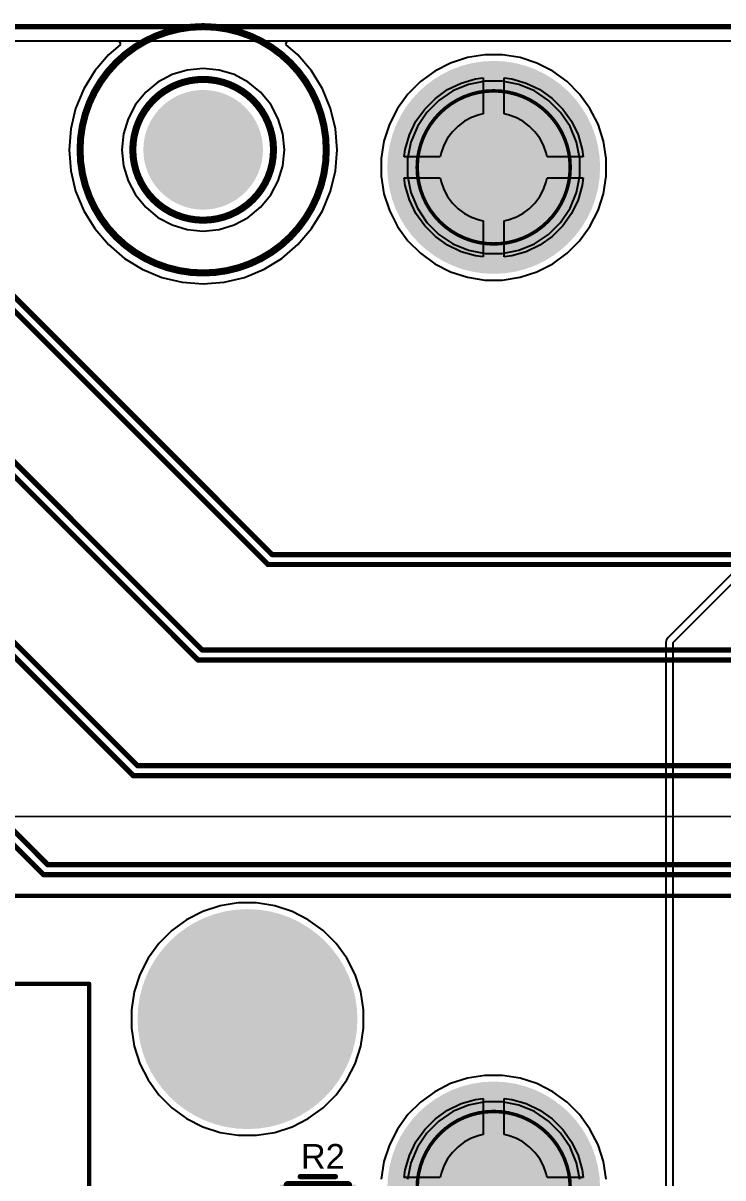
# Model space of a CAD drawing. Header units: inches. Extents: x 0 to 110, y 0 to 95.
# Drawn here: x 19.52 to 39.42, y 62.29 to 95.1 of the extents above; entities that cross this region are included whole.
import ezdxf

# ---------------------------------------------------------------- set-up
doc = ezdxf.new("R2010")
doc.units = ezdxf.units.IN
for name, color, linetype in [('Board Shape', 56, 'Continuous'), ('Bottom Layer', 5, 'Continuous'), ('Bottom Solder', 6, 'Continuous'), ('Int1', 16, 'Continuous'), ('Int2', 76, 'Continuous'), ('Keep-Out Layer', 6, 'Continuous'), ('Mechanical 13', 56, 'Continuous'), ('Multi-Layer', 9, 'Continuous'), ('Pad Holes', 156, 'Continuous'), ('Panelize Outline', 56, 'Continuous'), ('Top 3D Body', 56, 'Continuous'), ('Top Courtyard', 56, 'Continuous'), ('Top Layer', 1, 'Continuous'), ('Top Overlay', 2, 'Continuous'), ('Top Paste', 8, 'Continuous'), ('Top Solder', 216, 'Continuous')]:
    doc.layers.add(name, color=color, linetype=linetype)
doc.styles.add('Arial', font='', dxfattribs={"height": 0.2})
doc.styles.add('GOST type B', font='', dxfattribs={"height": 0.2})
doc.styles.get('Arial').set_extended_font_data('Arial')
doc.styles.get('GOST type B').set_extended_font_data('GOST type B')

# ---------------------------------------------------------------- blocks, each defined once
blk = doc.blocks.new('DF40C_40DS_713')
at = {"layer": 'Bottom Layer'}
h = blk.add_hatch(color=5, dxfattribs=at)
edge = h.paths.add_edge_path()
edge.add_arc((-15, 39.5), 2.25, 0, 360)
h = blk.add_hatch(color=5, dxfattribs=at)
edge = h.paths.add_edge_path()
edge.add_arc((14, 39.5), 2.25, 0, 360)
at = {"layer": 'Bottom Solder'}
h = blk.add_hatch(color=6, dxfattribs=at)
edge = h.paths.add_edge_path()
edge.add_arc((-15, 39.5), 2.275, 0, 360)
h = blk.add_hatch(color=6, dxfattribs=at)
edge = h.paths.add_edge_path()
edge.add_arc((14, 39.5), 2.275, 0, 360)
at = {"layer": 'Int1'}
h = blk.add_hatch(color=16, dxfattribs=at)
edge = h.paths.add_edge_path()
edge.add_arc((-15, 39.5), 2.25, 0, 360)
h = blk.add_hatch(color=16, dxfattribs=at)
edge = h.paths.add_edge_path()
edge.add_arc((14, 39.5), 2.25, 0, 360)
at = {"layer": 'Int2'}
h = blk.add_hatch(color=76, dxfattribs=at)
edge = h.paths.add_edge_path()
edge.add_arc((-15, 39.5), 2.25, 0, 360)
h = blk.add_hatch(color=76, dxfattribs=at)
edge = h.paths.add_edge_path()
edge.add_arc((14, 39.5), 2.25, 0, 360)
at = {"layer": 'Pad Holes'}
h = blk.add_hatch(color=7, dxfattribs=at)
edge = h.paths.add_edge_path()
edge.add_arc((-15, 39.5), 1.8, 0, 360)
h = blk.add_hatch(color=7, dxfattribs=at)
edge = h.paths.add_edge_path()
edge.add_arc((14, 39.5), 1.8, 0, 360)
at = {"layer": 'Top Layer'}
h = blk.add_hatch(color=1, dxfattribs=at)
edge = h.paths.add_edge_path()
edge.add_arc((-15, 39.5), 3, 0, 360)
h = blk.add_hatch(color=1, dxfattribs=at)
edge = h.paths.add_edge_path()
edge.add_arc((14, 39.5), 3, 0, 360)
at = {"layer": 'Top Solder'}
h = blk.add_hatch(color=216, dxfattribs=at)
edge = h.paths.add_edge_path()
edge.add_arc((-15, 39.5), 3.025, 0, 360)
h = blk.add_hatch(color=216, dxfattribs=at)
edge = h.paths.add_edge_path()
edge.add_arc((14, 39.5), 3.025, 0, 360)
at = {"layer": 'Top 3D Body'}
for points in [[(-12.825, 39.5, 0.1, 0.1, 1), (-17.175, 39.5, 0.1, 0.1, 1)], [(16.175, 39.5, 0.1, 0.1, 1), (11.825, 39.5, 0.1, 0.1, 1)], [(-12.85, 39.5, 0.05, 0.05, 1), (-12.8, 39.5, 0.05, 0.05, 1)], [(11.8, 39.5, 0.05, 0.05, 1), (11.85, 39.5, 0.05, 0.05, 1)], [(16.15, 39.5, 0.05, 0.05, 1), (16.2, 39.5, 0.05, 0.05, 1)]]:
    blk.add_lwpolyline(points, format="xyseb", close=True, dxfattribs=at)
at = {"layer": 'Top Paste'}
for p, q in [((-14.7, 41.021), (-14.7, 42.042)), ((-14.7, 42.042), (-14.487, 42.017)), ((-14.487, 42.017), (-14.076, 41.897)), ((13.076, 41.897), (13.487, 42.017)), ((13.487, 42.017), (13.7, 42.042)), ((13.7, 42.042), (13.7, 42.042)), ((13.7, 42.042), (13.7, 41.021)), ((14.3, 41.021), (14.3, 42.042)), ((14.3, 42.042), (14.513, 42.017)), ((14.513, 42.017), (14.924, 41.897)), ((-14.076, 41.897), (-13.69, 41.71)), ((-13.69, 41.71), (-13.341, 41.462)), ((12.341, 41.462), (12.69, 41.71)), ((12.69, 41.71), (13.076, 41.897)), ((14.924, 41.897), (15.31, 41.71)), ((15.31, 41.71), (15.659, 41.462)), ((-13.341, 41.462), (-13.038, 41.159)), ((12.038, 41.159), (12.341, 41.462)), ((15.659, 41.462), (15.962, 41.159)), ((-14.589, 40.994), (-14.7, 41.021)), ((-14.7, 41.021), (-14.7, 41.021)), ((-14.7, 41.021), (-14.7, 41.021)), ((-13.038, 41.159), (-12.79, 40.81)), ((11.79, 40.81), (12.038, 41.159)), ((13.7, 41.021), (13.589, 40.994)), ((13.7, 41.021), (13.7, 41.021)), ((14.411, 40.994), (14.3, 41.021)), ((14.3, 41.021), (14.3, 41.021)), ((14.3, 41.021), (14.3, 41.021)), ((15.962, 41.159), (16.21, 40.81)), ((-14.373, 40.918), (-14.589, 40.994)), ((-14.171, 40.81), (-14.373, 40.918)), ((-13.988, 40.674), (-14.171, 40.81)), ((-12.79, 40.81), (-12.603, 40.424)), ((11.603, 40.424), (11.79, 40.81)), ((13.171, 40.81), (12.988, 40.674)), ((13.373, 40.918), (13.171, 40.81)), ((13.589, 40.994), (13.373, 40.918)), ((14.627, 40.918), (14.411, 40.994)), ((14.829, 40.81), (14.627, 40.918)), ((15.012, 40.674), (14.829, 40.81)), ((16.21, 40.81), (16.397, 40.424)), ((-13.826, 40.512), (-13.988, 40.674)), ((-13.69, 40.329), (-13.826, 40.512)), ((-12.603, 40.424), (-12.483, 40.013)), ((11.483, 40.013), (11.603, 40.424)), ((12.826, 40.512), (12.69, 40.329)), ((12.988, 40.674), (12.826, 40.512)), ((15.174, 40.512), (15.012, 40.674)), ((15.31, 40.329), (15.174, 40.512)), ((16.397, 40.424), (16.517, 40.013)), ((-13.582, 40.127), (-13.69, 40.329)), ((-13.506, 39.911), (-13.582, 40.127)), ((12.582, 40.127), (12.506, 39.911)), ((12.69, 40.329), (12.582, 40.127)), ((15.418, 40.127), (15.31, 40.329)), ((15.494, 39.911), (15.418, 40.127)), ((-13.479, 39.8), (-13.506, 39.911)), ((-12.458, 39.8), (-13.479, 39.8)), ((-13.479, 39.8), (-13.479, 39.8)), ((-12.483, 40.013), (-12.458, 39.8)), ((-12.458, 39.8), (-12.458, 39.8)), ((11.458, 39.8), (11.483, 40.013)), ((12.479, 39.8), (11.458, 39.8)), ((12.506, 39.911), (12.479, 39.8)), ((12.479, 39.8), (12.479, 39.8)), ((12.479, 39.8), (12.479, 39.8)), ((15.521, 39.8), (15.494, 39.911)), ((16.542, 39.8), (15.521, 39.8)), ((15.521, 39.8), (15.521, 39.8)), ((16.517, 40.013), (16.542, 39.8)), ((16.542, 39.8), (16.542, 39.8)), ((-13.582, 38.873), (-13.506, 39.089)), ((-13.506, 39.089), (-13.479, 39.2)), ((-13.479, 39.2), (-12.458, 39.2)), ((-13.479, 39.2), (-13.479, 39.2)), ((-13.479, 39.2), (-13.479, 39.2)), ((-12.458, 39.2), (-12.483, 38.987)), ((11.483, 38.987), (11.458, 39.2)), ((11.458, 39.2), (11.458, 39.2)), ((11.458, 39.2), (12.479, 39.2)), ((12.479, 39.2), (12.479, 39.2)), ((12.479, 39.2), (12.506, 39.089)), ((12.506, 39.089), (12.582, 38.873)), ((15.418, 38.873), (15.494, 39.089)), ((15.494, 39.089), (15.521, 39.2)), ((15.521, 39.2), (16.542, 39.2)), ((15.521, 39.2), (15.521, 39.2)), ((15.521, 39.2), (15.521, 39.2)), ((16.542, 39.2), (16.517, 38.987)), ((-13.69, 38.671), (-13.582, 38.873)), ((-12.483, 38.987), (-12.603, 38.576)), ((11.603, 38.576), (11.483, 38.987)), ((12.582, 38.873), (12.69, 38.671)), ((15.31, 38.671), (15.418, 38.873)), ((16.517, 38.987), (16.397, 38.576)), ((-13.988, 38.326), (-13.826, 38.488)), ((-13.826, 38.488), (-13.69, 38.671)), ((-12.603, 38.576), (-12.79, 38.19)), ((11.79, 38.19), (11.603, 38.576)), ((12.69, 38.671), (12.826, 38.488)), ((12.826, 38.488), (12.988, 38.326)), ((15.012, 38.326), (15.174, 38.488)), ((15.174, 38.488), (15.31, 38.671)), ((16.397, 38.576), (16.21, 38.19)), ((-14.589, 38.006), (-14.373, 38.082)), ((-14.373, 38.082), (-14.171, 38.19)), ((-14.171, 38.19), (-13.988, 38.326)), ((-12.79, 38.19), (-13.038, 37.841)), ((12.038, 37.841), (11.79, 38.19)), ((12.988, 38.326), (13.171, 38.19)), ((13.171, 38.19), (13.373, 38.082)), ((13.373, 38.082), (13.589, 38.006)), ((14.411, 38.006), (14.627, 38.082)), ((14.627, 38.082), (14.829, 38.19)), ((14.829, 38.19), (15.012, 38.326)), ((16.21, 38.19), (15.962, 37.841)), ((-14.7, 37.979), (-14.589, 38.006)), ((-14.7, 36.958), (-14.7, 37.979)), ((-14.7, 37.979), (-14.7, 37.979)), ((-13.038, 37.841), (-13.341, 37.538)), ((12.341, 37.538), (12.038, 37.841)), ((13.589, 38.006), (13.7, 37.979)), ((13.7, 37.979), (13.7, 36.958)), ((13.7, 37.979), (13.7, 37.979)), ((13.7, 37.979), (13.7, 37.979)), ((14.3, 37.979), (14.411, 38.006)), ((14.3, 36.958), (14.3, 37.979)), ((14.3, 37.979), (14.3, 37.979)), ((15.962, 37.841), (15.659, 37.538)), ((-13.341, 37.538), (-13.69, 37.29)), ((12.69, 37.29), (12.341, 37.538)), ((15.659, 37.538), (15.31, 37.29)), ((-14.076, 37.103), (-14.487, 36.983)), ((-13.69, 37.29), (-14.076, 37.103)), ((13.076, 37.103), (12.69, 37.29)), ((13.487, 36.983), (13.076, 37.103)), ((14.924, 37.103), (14.513, 36.983)), ((15.31, 37.29), (14.924, 37.103)), ((-14.487, 36.983), (-14.7, 36.958)), ((-14.7, 36.958), (-14.7, 36.958)), ((13.7, 36.958), (13.487, 36.983)), ((14.513, 36.983), (14.3, 36.958)), ((14.3, 36.958), (14.3, 36.958))]:
    blk.add_line(p, q, dxfattribs=at)
blk = doc.blocks.new('RPI_721')
at = {"layer": 'Bottom Layer'}
h = blk.add_hatch(color=5, dxfattribs=at)
edge = h.paths.add_edge_path()
edge.add_arc((19, -24.5), 3.1, 0, 360)
at = {"layer": 'Bottom Solder'}
h = blk.add_hatch(color=6, dxfattribs=at)
edge = h.paths.add_edge_path()
edge.add_arc((19, -24.5), 3.125, 0, 360)
at = {"layer": 'Int1'}
h = blk.add_hatch(color=16, dxfattribs=at)
edge = h.paths.add_edge_path()
edge.add_arc((19, -24.5), 3.1, 0, 360)
at = {"layer": 'Int2'}
h = blk.add_hatch(color=76, dxfattribs=at)
edge = h.paths.add_edge_path()
edge.add_arc((19, -24.5), 3.1, 0, 360)
at = {"layer": 'Multi-Layer'}
h = blk.add_hatch(color=9, dxfattribs=at)
edge = h.paths.add_edge_path()
edge.add_arc((19, -24.5), 3.1, 0, 360)
at = {"layer": 'Pad Holes'}
h = blk.add_hatch(color=7, dxfattribs=at)
edge = h.paths.add_edge_path()
edge.add_arc((19, -24.5), 1.375, 0, 360)
at = {"layer": 'Top Layer'}
h = blk.add_hatch(color=1, dxfattribs=at)
edge = h.paths.add_edge_path()
edge.add_arc((19, -24.5), 3.1, 0, 360)
at = {"layer": 'Top Solder'}
h = blk.add_hatch(color=216, dxfattribs=at)
edge = h.paths.add_edge_path()
edge.add_arc((19, -24.5), 3.125, 0, 360)
at = {"layer": 'Mechanical 13'}
for points in [[(23.5, 25.5, 0.127, 0.127, 0), (23.5, -25.5, 0.127, 0.127, 0)], [(45, -25.5, 0.127, 0.127, 0), (23.5, -25.5, 0.127, 0.127, 0)], [(39.5, -28, 0.127, 0.127, 0), (-39.5, -28, 0.127, 0.127, 0)]]:
    blk.add_lwpolyline(points, format="xyseb", dxfattribs=at)
blk.add_lwpolyline([(23.468, -25.5, 0.0635, 0.0635, 1), (23.532, -25.5, 0.0635, 0.0635, 1)], format="xyseb", close=True, dxfattribs=at)
blk.add_lwpolyline([(23.468, -25.5, 0.0635, 0.0635, 1), (23.532, -25.5, 0.0635, 0.0635, 1)], format="xyseb", close=True, dxfattribs=at)
at = {"layer": 'Top Courtyard'}
blk.add_lwpolyline([(45.25, -30.255, 0.05, 0.05, 0), (-42.75, -30.255, 0.05, 0.05, 0)], format="xyseb", dxfattribs=at)
at = {"layer": 'Top Overlay'}
blk.add_lwpolyline([(39.5, -28, 0.127, 0.127, 0), (-39.5, -28, 0.127, 0.127, 0)], format="xyseb", dxfattribs=at)
blk = doc.blocks.new('0603R_799')
at = {"layer": 'Top Layer'}
for points in [[(-1.05, -0.475), (-1.05, 0.475), (-0.25, 0.475), (-0.25, -0.475)], [(0.25, -0.475), (0.25, 0.475), (1.05, 0.475), (1.05, -0.475)]]:
    blk.add_hatch(color=1, dxfattribs=at).paths.add_polyline_path(points)
at = {"layer": 'Top Paste'}
for points in [[(-1.05, -0.475), (-1.05, 0.475), (-0.25, 0.475), (-0.25, -0.475)], [(0.25, -0.475), (0.25, 0.475), (1.05, 0.475), (1.05, -0.475)]]:
    blk.add_hatch(color=8, dxfattribs=at).paths.add_polyline_path(points)
at = {"layer": 'Top Solder'}
for points in [[(-1.075, -0.5), (-1.075, 0.5), (-0.225, 0.5), (-0.225, -0.5)], [(0.225, -0.5), (0.225, 0.5), (1.075, 0.5), (1.075, -0.5)]]:
    blk.add_hatch(color=216, dxfattribs=at).paths.add_polyline_path(points)
at = {"layer": 'Panelize Outline'}
for points in [[(-0.85, 0.475, 0.25, 0.25, 0), (-0.85, -0.475, 0.25, 0.25, 0)], [(0.85, 0.475, 0.25, 0.25, 0), (-0.85, 0.475, 0.25, 0.25, 0)], [(0.85, 0.475, 0.25, 0.25, 0), (0.85, -0.475, 0.25, 0.25, 0)], [(0.85, -0.475, 0.25, 0.25, 0), (-0.85, -0.475, 0.25, 0.25, 0)]]:
    blk.add_lwpolyline(points, format="xyseb", dxfattribs=at)
for points in [[(-0.913, 0.475, 0.125, 0.125, 1), (-0.788, 0.475, 0.125, 0.125, 1)], [(-0.913, 0.475, 0.125, 0.125, 1), (-0.788, 0.475, 0.125, 0.125, 1)], [(0.787, 0.475, 0.125, 0.125, 1), (0.912, 0.475, 0.125, 0.125, 1)], [(0.787, 0.475, 0.125, 0.125, 1), (0.912, 0.475, 0.125, 0.125, 1)], [(-0.913, -0.475, 0.125, 0.125, 1), (-0.788, -0.475, 0.125, 0.125, 1)], [(-0.913, -0.475, 0.125, 0.125, 1), (-0.788, -0.475, 0.125, 0.125, 1)], [(0.787, -0.475, 0.125, 0.125, 1), (0.912, -0.475, 0.125, 0.125, 1)], [(0.787, -0.475, 0.125, 0.125, 1), (0.912, -0.475, 0.125, 0.125, 1)]]:
    blk.add_lwpolyline(points, format="xyseb", close=True, dxfattribs=at)
at = {"layer": 'Top Overlay'}
for points in [[(0.5, 0.725, 0.15, 0.15, 0), (-0.5, 0.725, 0.15, 0.15, 0)], [(0.5, -0.725, 0.15, 0.15, 0), (-0.5, -0.725, 0.15, 0.15, 0)]]:
    blk.add_lwpolyline(points, format="xyseb", dxfattribs=at)
for points in [[(-0.537, 0.725, 0.075, 0.075, 1), (-0.462, 0.725, 0.075, 0.075, 1)], [(0.462, 0.725, 0.075, 0.075, 1), (0.537, 0.725, 0.075, 0.075, 1)], [(-0.537, -0.725, 0.075, 0.075, 1), (-0.462, -0.725, 0.075, 0.075, 1)], [(0.462, -0.725, 0.075, 0.075, 1), (0.537, -0.725, 0.075, 0.075, 1)]]:
    blk.add_lwpolyline(points, format="xyseb", close=True, dxfattribs=at)
at = {"layer": 'Panelize Outline', "style": 'GOST type B'}
blk.add_text('R2', height=2.15, dxfattribs=at).set_placement((-2.4, 1.4))

msp = doc.modelspace()

# ---------------------------------------------------------------- hatches: boundary and pattern name
at = {"layer": 'Bottom Solder'}
h = msp.add_hatch(color=6, dxfattribs=at)
edge = h.paths.add_edge_path()
edge.add_arc((24.64, 91.5), 1.7, 0, 360)
at = {"layer": 'Pad Holes'}
h = msp.add_hatch(color=7, dxfattribs=at)
edge = h.paths.add_edge_path()
edge.add_arc((24.64, 91.5), 1.6, 0, 360)
at = {"layer": 'Top Solder'}
h = msp.add_hatch(color=216, dxfattribs=at)
edge = h.paths.add_edge_path()
edge.add_arc((24.64, 91.5), 1.7, 0, 360)

# ---------------------------------------------------------------- linework, layer by layer
at = {"layer": 'Board Shape'}
msp.add_lwpolyline([(2, 95, 0.15, 0.15, 0), (89.072, 95, 0.15, 0.15, 0)], format="xyseb", dxfattribs=at)
at = {"layer": 'Bottom Layer'}
for points in [[(16.998, 89.2, 0.15, 0.15, 0), (26.482, 79.716, 0.15, 0.15, 0)], [(17.116, 89.484, 0.15, 0.15, 0), (26.6, 80, 0.15, 0.15, 0)], [(15.197, 86.703, 0.15, 0.15, 0), (24.616, 77.284, 0.15, 0.15, 0)], [(15.079, 86.419, 0.15, 0.15, 0), (24.498, 77, 0.15, 0.15, 0)], [(12.152, 84.621, 0.15, 0.15, 0), (22.773, 74, 0.15, 0.15, 0)], [(12.034, 84.337, 0.15, 0.15, 0), (22.655, 73.716, 0.15, 0.15, 0)], [(11.017, 80.392, 0.15, 0.15, 0), (20.225, 71.184, 0.15, 0.15, 0)], [(10.816, 80.191, 0.15, 0.15, 0), (20.107, 70.9, 0.15, 0.15, 0)], [(26.6, 80, 0.15, 0.15, 0), (53.402, 80, 0.15, 0.15, 0)], [(26.482, 79.716, 0.15, 0.15, 0), (53.284, 79.716, 0.15, 0.15, 0)], [(24.616, 77.284, 0.15, 0.15, 0), (52.716, 77.284, 0.15, 0.15, 0)], [(24.498, 77, 0.15, 0.15, 0), (52.598, 77, 0.15, 0.15, 0)], [(22.773, 74, 0.15, 0.15, 0), (52.502, 74, 0.15, 0.15, 0)], [(22.655, 73.716, 0.15, 0.15, 0), (52.384, 73.716, 0.15, 0.15, 0)], [(20.225, 71.184, 0.15, 0.15, 0), (51.816, 71.184, 0.15, 0.15, 0)], [(20.107, 70.9, 0.15, 0.15, 0), (51.698, 70.9, 0.15, 0.15, 0)]]:
    msp.add_lwpolyline(points, format="xyseb", dxfattribs=at)
for points in [[(26.562, 80, 0.075, 0.075, 1), (26.638, 80, 0.075, 0.075, 1)], [(26.562, 80, 0.075, 0.075, 1), (26.638, 80, 0.075, 0.075, 1)], [(26.445, 79.716, 0.075, 0.075, 1), (26.52, 79.716, 0.075, 0.075, 1)], [(26.445, 79.716, 0.075, 0.075, 1), (26.52, 79.716, 0.075, 0.075, 1)], [(24.578, 77.284, 0.075, 0.075, 1), (24.653, 77.284, 0.075, 0.075, 1)], [(24.578, 77.284, 0.075, 0.075, 1), (24.653, 77.284, 0.075, 0.075, 1)], [(24.461, 77, 0.075, 0.075, 1), (24.536, 77, 0.075, 0.075, 1)], [(24.461, 77, 0.075, 0.075, 1), (24.536, 77, 0.075, 0.075, 1)], [(22.735, 74, 0.075, 0.075, 1), (22.81, 74, 0.075, 0.075, 1)], [(22.735, 74, 0.075, 0.075, 1), (22.81, 74, 0.075, 0.075, 1)], [(22.618, 73.716, 0.075, 0.075, 1), (22.693, 73.716, 0.075, 0.075, 1)], [(22.618, 73.716, 0.075, 0.075, 1), (22.693, 73.716, 0.075, 0.075, 1)], [(20.187, 71.184, 0.075, 0.075, 1), (20.262, 71.184, 0.075, 0.075, 1)], [(20.187, 71.184, 0.075, 0.075, 1), (20.262, 71.184, 0.075, 0.075, 1)], [(20.069, 70.9, 0.075, 0.075, 1), (20.144, 70.9, 0.075, 0.075, 1)], [(20.069, 70.9, 0.075, 0.075, 1), (20.144, 70.9, 0.075, 0.075, 1)]]:
    msp.add_lwpolyline(points, format="xyseb", close=True, dxfattribs=at)
at = {"layer": 'Int1'}
for p, q in [((2, 94.592), (89.072, 94.592)), ((23.756, 93.635), (23.356, 93.422)), ((24.189, 93.767), (23.756, 93.635)), ((24.64, 93.811), (24.189, 93.767)), ((25.091, 93.767), (24.64, 93.811)), ((25.524, 93.635), (25.091, 93.767)), ((25.924, 93.422), (25.524, 93.635)), ((23.356, 93.422), (23.006, 93.134)), ((26.274, 93.134), (25.924, 93.422)), ((32.185, 93.356), (31.739, 93.171)), ((32.659, 93.45), (32.185, 93.356)), ((33.141, 93.45), (32.659, 93.45)), ((33.615, 93.356), (33.141, 93.45)), ((34.061, 93.171), (33.615, 93.356)), ((23.006, 93.134), (22.718, 92.784)), ((26.562, 92.784), (26.274, 93.134)), ((31.338, 92.903), (30.997, 92.562)), ((31.739, 93.171), (31.338, 92.903)), ((34.462, 92.903), (34.061, 93.171)), ((34.803, 92.562), (34.462, 92.903)), ((22.718, 92.784), (22.505, 92.384)), ((26.775, 92.384), (26.562, 92.784)), ((30.997, 92.562), (30.729, 92.161)), ((35.071, 92.161), (34.803, 92.562)), ((22.505, 92.384), (22.373, 91.951)), ((26.907, 91.951), (26.775, 92.384)), ((22.373, 91.951), (22.329, 91.5)), ((26.951, 91.5), (26.907, 91.951)), ((30.729, 92.161), (30.544, 91.715)), ((35.256, 91.715), (35.071, 92.161)), ((30.544, 91.715), (30.45, 91.241)), ((35.35, 91.241), (35.256, 91.715)), ((22.329, 91.5), (22.373, 91.049)), ((26.907, 91.049), (26.951, 91.5)), ((30.45, 91.241), (30.45, 90.759)), ((35.35, 90.759), (35.35, 91.241)), ((22.373, 91.049), (22.505, 90.616)), ((26.775, 90.616), (26.907, 91.049)), ((22.505, 90.616), (22.718, 90.216)), ((26.562, 90.216), (26.775, 90.616)), ((30.45, 90.759), (30.544, 90.285)), ((35.256, 90.285), (35.35, 90.759)), ((30.544, 90.285), (30.729, 89.839)), ((35.071, 89.839), (35.256, 90.285)), ((22.718, 90.216), (23.006, 89.866)), ((26.274, 89.866), (26.562, 90.216)), ((23.006, 89.866), (23.356, 89.578)), ((23.356, 89.578), (23.756, 89.365)), ((25.524, 89.365), (25.924, 89.578)), ((25.924, 89.578), (26.274, 89.866)), ((30.729, 89.839), (30.997, 89.438)), ((34.803, 89.438), (35.071, 89.839)), ((23.756, 89.365), (24.189, 89.233)), ((25.091, 89.233), (25.524, 89.365)), ((30.997, 89.438), (31.338, 89.097)), ((34.462, 89.097), (34.803, 89.438)), ((24.189, 89.233), (24.64, 89.189)), ((24.64, 89.189), (25.091, 89.233)), ((31.338, 89.097), (31.739, 88.829)), ((34.061, 88.829), (34.462, 89.097)), ((31.739, 88.829), (32.185, 88.644)), ((32.185, 88.644), (32.659, 88.55)), ((33.141, 88.55), (33.615, 88.644)), ((33.615, 88.644), (34.061, 88.829)), ((32.659, 88.55), (33.141, 88.55)), ((48.356, 88.144), (37.856, 77.644)), ((38, 77.5), (48.5, 88)), ((37.812, 77.578), (37.796, 77.5)), ((37.796, 77.5), (37.796, 48.584)), ((37.856, 77.644), (37.812, 77.578)), ((38, 48.5), (38, 77.5)), ((25.127, 70.019), (24.633, 69.858)), ((25.64, 70.1), (25.127, 70.019)), ((26.16, 70.1), (25.64, 70.1)), ((26.673, 70.019), (26.16, 70.1)), ((27.167, 69.858), (26.673, 70.019)), ((24.17, 69.622), (23.75, 69.317)), ((24.633, 69.858), (24.17, 69.622)), ((27.63, 69.622), (27.167, 69.858)), ((28.05, 69.317), (27.63, 69.622)), ((23.75, 69.317), (23.383, 68.95)), ((28.417, 68.95), (28.05, 69.317)), ((23.383, 68.95), (23.078, 68.53)), ((28.722, 68.53), (28.417, 68.95)), ((23.078, 68.53), (22.842, 68.067)), ((28.958, 68.067), (28.722, 68.53)), ((22.842, 68.067), (22.681, 67.573)), ((29.119, 67.573), (28.958, 68.067)), ((22.681, 67.573), (22.6, 67.06)), ((29.2, 67.06), (29.119, 67.573)), ((22.6, 67.06), (22.6, 66.54)), ((29.2, 66.54), (29.2, 67.06)), ((22.6, 66.54), (22.681, 66.027)), ((29.119, 66.027), (29.2, 66.54)), ((22.681, 66.027), (22.842, 65.533)), ((28.958, 65.533), (29.119, 66.027)), ((22.842, 65.533), (23.078, 65.07)), ((28.722, 65.07), (28.958, 65.533)), ((23.078, 65.07), (23.383, 64.65)), ((28.417, 64.65), (28.722, 65.07)), ((23.383, 64.65), (23.75, 64.283)), ((28.05, 64.283), (28.417, 64.65)), ((32.185, 64.356), (31.739, 64.171)), ((32.659, 64.45), (32.185, 64.356)), ((33.141, 64.45), (32.659, 64.45)), ((33.615, 64.356), (33.141, 64.45)), ((34.061, 64.171), (33.615, 64.356)), ((23.75, 64.283), (24.17, 63.978)), ((27.63, 63.978), (28.05, 64.283)), ((31.739, 64.171), (31.338, 63.903)), ((34.462, 63.903), (34.061, 64.171)), ((24.17, 63.978), (24.633, 63.742)), ((24.633, 63.742), (25.127, 63.581)), ((26.673, 63.581), (27.167, 63.742)), ((27.167, 63.742), (27.63, 63.978)), ((31.338, 63.903), (30.997, 63.562)), ((34.803, 63.562), (34.462, 63.903)), ((25.127, 63.581), (25.64, 63.5)), ((25.64, 63.5), (26.16, 63.5)), ((26.16, 63.5), (26.673, 63.581)), ((30.997, 63.562), (30.729, 63.161)), ((35.071, 63.161), (34.803, 63.562)), ((30.729, 63.161), (30.544, 62.715)), ((35.256, 62.715), (35.071, 63.161)), ((30.544, 62.715), (30.45, 62.241)), ((35.35, 62.241), (35.256, 62.715))]:
    msp.add_line(p, q, dxfattribs=at)
at = {"layer": 'Int2'}
for p, q in [((2, 94.592), (50.171, 94.592)), ((23.756, 93.635), (23.356, 93.422)), ((24.189, 93.767), (23.756, 93.635)), ((24.64, 93.811), (24.189, 93.767)), ((25.091, 93.767), (24.64, 93.811)), ((25.524, 93.635), (25.091, 93.767)), ((25.924, 93.422), (25.524, 93.635)), ((23.356, 93.422), (23.006, 93.134)), ((26.274, 93.134), (25.924, 93.422)), ((32.185, 93.356), (31.739, 93.171)), ((32.659, 93.45), (32.185, 93.356)), ((33.141, 93.45), (32.659, 93.45)), ((33.615, 93.356), (33.141, 93.45)), ((34.061, 93.171), (33.615, 93.356)), ((23.006, 93.134), (22.718, 92.784)), ((26.562, 92.784), (26.274, 93.134)), ((31.338, 92.903), (30.997, 92.562)), ((31.739, 93.171), (31.338, 92.903)), ((34.462, 92.903), (34.061, 93.171)), ((34.803, 92.562), (34.462, 92.903)), ((22.718, 92.784), (22.505, 92.384)), ((26.775, 92.384), (26.562, 92.784)), ((30.997, 92.562), (30.729, 92.161)), ((35.071, 92.161), (34.803, 92.562)), ((22.505, 92.384), (22.373, 91.951)), ((26.907, 91.951), (26.775, 92.384)), ((22.373, 91.951), (22.329, 91.5)), ((26.951, 91.5), (26.907, 91.951)), ((30.729, 92.161), (30.544, 91.715)), ((35.256, 91.715), (35.071, 92.161)), ((30.544, 91.715), (30.45, 91.241)), ((35.35, 91.241), (35.256, 91.715)), ((22.329, 91.5), (22.373, 91.049)), ((26.907, 91.049), (26.951, 91.5)), ((30.45, 91.241), (30.45, 90.759)), ((35.35, 90.759), (35.35, 91.241)), ((22.373, 91.049), (22.505, 90.616)), ((26.775, 90.616), (26.907, 91.049)), ((22.505, 90.616), (22.718, 90.216)), ((26.562, 90.216), (26.775, 90.616)), ((30.45, 90.759), (30.544, 90.285)), ((35.256, 90.285), (35.35, 90.759)), ((30.544, 90.285), (30.729, 89.839)), ((35.071, 89.839), (35.256, 90.285)), ((22.718, 90.216), (23.006, 89.866)), ((26.274, 89.866), (26.562, 90.216)), ((23.006, 89.866), (23.356, 89.578)), ((23.356, 89.578), (23.756, 89.365)), ((25.524, 89.365), (25.924, 89.578)), ((25.924, 89.578), (26.274, 89.866)), ((30.729, 89.839), (30.997, 89.438)), ((34.803, 89.438), (35.071, 89.839)), ((23.756, 89.365), (24.189, 89.233)), ((25.091, 89.233), (25.524, 89.365)), ((30.997, 89.438), (31.338, 89.097)), ((34.462, 89.097), (34.803, 89.438)), ((24.189, 89.233), (24.64, 89.189)), ((24.64, 89.189), (25.091, 89.233)), ((31.338, 89.097), (31.739, 88.829)), ((34.061, 88.829), (34.462, 89.097)), ((31.739, 88.829), (32.185, 88.644)), ((32.185, 88.644), (32.659, 88.55)), ((33.141, 88.55), (33.615, 88.644)), ((33.615, 88.644), (34.061, 88.829)), ((32.659, 88.55), (33.141, 88.55)), ((25.127, 70.019), (24.633, 69.858)), ((25.64, 70.1), (25.127, 70.019)), ((26.16, 70.1), (25.64, 70.1)), ((26.673, 70.019), (26.16, 70.1)), ((27.167, 69.858), (26.673, 70.019)), ((24.17, 69.622), (23.75, 69.317)), ((24.633, 69.858), (24.17, 69.622)), ((27.63, 69.622), (27.167, 69.858)), ((28.05, 69.317), (27.63, 69.622)), ((23.75, 69.317), (23.383, 68.95)), ((28.417, 68.95), (28.05, 69.317)), ((23.383, 68.95), (23.078, 68.53)), ((28.722, 68.53), (28.417, 68.95)), ((23.078, 68.53), (22.842, 68.067)), ((28.958, 68.067), (28.722, 68.53)), ((22.842, 68.067), (22.681, 67.573)), ((29.119, 67.573), (28.958, 68.067)), ((22.681, 67.573), (22.6, 67.06)), ((29.2, 67.06), (29.119, 67.573)), ((22.6, 67.06), (22.6, 66.54)), ((29.2, 66.54), (29.2, 67.06)), ((22.6, 66.54), (22.681, 66.027)), ((29.119, 66.027), (29.2, 66.54)), ((22.681, 66.027), (22.842, 65.533)), ((28.958, 65.533), (29.119, 66.027)), ((22.842, 65.533), (23.078, 65.07)), ((28.722, 65.07), (28.958, 65.533)), ((23.078, 65.07), (23.383, 64.65)), ((28.417, 64.65), (28.722, 65.07)), ((23.383, 64.65), (23.75, 64.283)), ((28.05, 64.283), (28.417, 64.65)), ((32.185, 64.356), (31.739, 64.171)), ((32.659, 64.45), (32.185, 64.356)), ((33.141, 64.45), (32.659, 64.45)), ((33.615, 64.356), (33.141, 64.45)), ((34.061, 64.171), (33.615, 64.356)), ((23.75, 64.283), (24.17, 63.978)), ((27.63, 63.978), (28.05, 64.283)), ((31.739, 64.171), (31.338, 63.903)), ((34.462, 63.903), (34.061, 64.171)), ((24.17, 63.978), (24.633, 63.742)), ((24.633, 63.742), (25.127, 63.581)), ((26.673, 63.581), (27.167, 63.742)), ((27.167, 63.742), (27.63, 63.978)), ((31.338, 63.903), (30.997, 63.562)), ((34.803, 63.562), (34.462, 63.903)), ((25.127, 63.581), (25.64, 63.5)), ((25.64, 63.5), (26.16, 63.5)), ((26.16, 63.5), (26.673, 63.581)), ((30.997, 63.562), (30.729, 63.161)), ((35.071, 63.161), (34.803, 63.562)), ((30.729, 63.161), (30.544, 62.715)), ((35.256, 62.715), (35.071, 63.161)), ((30.544, 62.715), (30.45, 62.241)), ((35.35, 62.241), (35.256, 62.715))]:
    msp.add_line(p, q, dxfattribs=at)
at = {"layer": 'Keep-Out Layer'}
for points in [[(26.64, 91.5, 0.2, 0.2, 1), (22.64, 91.5, 0.2, 0.2, 1)], [(22.59, 91.5, 0.1, 0.1, 1), (22.69, 91.5, 0.1, 0.1, 1)], [(26.59, 91.5, 0.1, 0.1, 1), (26.69, 91.5, 0.1, 0.1, 1)]]:
    msp.add_lwpolyline(points, format="xyseb", close=True, dxfattribs=at)
at = {"layer": 'Top Layer'}
for p, q in [((16, 94.592), (22.255, 94.592)), ((22.255, 94.592), (22.292, 94.492)), ((26.988, 94.492), (27.025, 94.592)), ((27.025, 94.592), (89.072, 94.592)), ((21.945, 94.195), (21.556, 93.74)), ((22.292, 94.492), (21.945, 94.195)), ((27.335, 94.195), (26.988, 94.492)), ((27.724, 93.74), (27.335, 94.195)), ((32.648, 94.2), (32.151, 94.121)), ((33.152, 94.2), (32.648, 94.2)), ((33.649, 94.121), (33.152, 94.2)), ((31.672, 93.966), (31.223, 93.737)), ((32.151, 94.121), (31.672, 93.966)), ((34.128, 93.966), (33.649, 94.121)), ((34.577, 93.737), (34.128, 93.966)), ((21.556, 93.74), (21.244, 93.23)), ((28.036, 93.23), (27.724, 93.74)), ((31.223, 93.737), (30.815, 93.441)), ((34.985, 93.441), (34.577, 93.737)), ((21.244, 93.23), (21.015, 92.678)), ((28.265, 92.678), (28.036, 93.23)), ((30.815, 93.441), (30.459, 93.085)), ((35.341, 93.085), (34.985, 93.441)), ((30.459, 93.085), (30.163, 92.677)), ((35.637, 92.677), (35.341, 93.085)), ((21.015, 92.678), (20.875, 92.096)), ((28.405, 92.096), (28.265, 92.678)), ((30.163, 92.677), (29.934, 92.228)), ((35.866, 92.228), (35.637, 92.677)), ((29.934, 92.228), (29.779, 91.749)), ((36.021, 91.749), (35.866, 92.228)), ((20.875, 92.096), (20.828, 91.5)), ((28.452, 91.5), (28.405, 92.096)), ((29.779, 91.749), (29.7, 91.252)), ((36.1, 91.252), (36.021, 91.749)), ((20.828, 91.5), (20.875, 90.904)), ((28.405, 90.904), (28.452, 91.5)), ((29.7, 91.252), (29.7, 90.748)), ((36.1, 90.748), (36.1, 91.252)), ((20.875, 90.904), (21.015, 90.322)), ((28.265, 90.322), (28.405, 90.904)), ((29.7, 90.748), (29.779, 90.251)), ((36.021, 90.251), (36.1, 90.748)), ((21.015, 90.322), (21.244, 89.77)), ((28.036, 89.77), (28.265, 90.322)), ((29.779, 90.251), (29.934, 89.772)), ((35.866, 89.772), (36.021, 90.251)), ((21.244, 89.77), (21.556, 89.26)), ((27.724, 89.26), (28.036, 89.77)), ((29.934, 89.772), (30.163, 89.323)), ((35.637, 89.323), (35.866, 89.772)), ((21.556, 89.26), (21.945, 88.805)), ((27.335, 88.805), (27.724, 89.26)), ((30.163, 89.323), (30.459, 88.915)), ((35.341, 88.915), (35.637, 89.323)), ((21.945, 88.805), (22.4, 88.416)), ((26.88, 88.416), (27.335, 88.805)), ((30.459, 88.915), (30.815, 88.559)), ((34.985, 88.559), (35.341, 88.915)), ((22.4, 88.416), (22.909, 88.104)), ((26.37, 88.104), (26.88, 88.416)), ((30.815, 88.559), (31.223, 88.263)), ((34.577, 88.263), (34.985, 88.559)), ((22.909, 88.104), (23.462, 87.875)), ((25.818, 87.875), (26.37, 88.104)), ((31.223, 88.263), (31.672, 88.034)), ((31.672, 88.034), (32.151, 87.879)), ((33.649, 87.879), (34.128, 88.034)), ((34.128, 88.034), (34.577, 88.263)), ((23.462, 87.875), (24.044, 87.735)), ((24.044, 87.735), (24.64, 87.688)), ((24.64, 87.688), (25.236, 87.735)), ((25.236, 87.735), (25.818, 87.875)), ((32.151, 87.879), (32.648, 87.8)), ((32.648, 87.8), (33.152, 87.8)), ((33.152, 87.8), (33.649, 87.879)), ((25.127, 70.019), (24.633, 69.858)), ((25.64, 70.1), (25.127, 70.019)), ((26.16, 70.1), (25.64, 70.1)), ((26.673, 70.019), (26.16, 70.1)), ((27.167, 69.858), (26.673, 70.019)), ((24.17, 69.622), (23.75, 69.317)), ((24.633, 69.858), (24.17, 69.622)), ((27.63, 69.622), (27.167, 69.858)), ((28.05, 69.317), (27.63, 69.622)), ((23.75, 69.317), (23.383, 68.95)), ((28.417, 68.95), (28.05, 69.317)), ((23.383, 68.95), (23.078, 68.53)), ((28.722, 68.53), (28.417, 68.95)), ((23.078, 68.53), (22.842, 68.067)), ((28.958, 68.067), (28.722, 68.53)), ((22.842, 68.067), (22.681, 67.573)), ((29.119, 67.573), (28.958, 68.067)), ((22.681, 67.573), (22.6, 67.06)), ((29.2, 67.06), (29.119, 67.573)), ((22.6, 67.06), (22.6, 66.54)), ((29.2, 66.54), (29.2, 67.06)), ((22.6, 66.54), (22.681, 66.027)), ((29.119, 66.027), (29.2, 66.54)), ((22.681, 66.027), (22.842, 65.533)), ((28.958, 65.533), (29.119, 66.027)), ((22.842, 65.533), (23.078, 65.07)), ((28.722, 65.07), (28.958, 65.533)), ((23.078, 65.07), (23.383, 64.65)), ((28.417, 64.65), (28.722, 65.07)), ((32.151, 65.121), (31.672, 64.966)), ((32.648, 65.2), (32.151, 65.121)), ((33.152, 65.2), (32.648, 65.2)), ((33.649, 65.121), (33.152, 65.2)), ((34.128, 64.966), (33.649, 65.121)), ((23.383, 64.65), (23.75, 64.283)), ((28.05, 64.283), (28.417, 64.65)), ((31.223, 64.737), (30.815, 64.441)), ((31.672, 64.966), (31.223, 64.737)), ((34.577, 64.737), (34.128, 64.966)), ((34.985, 64.441), (34.577, 64.737)), ((30.815, 64.441), (30.459, 64.085)), ((35.341, 64.085), (34.985, 64.441)), ((23.75, 64.283), (24.17, 63.978)), ((27.63, 63.978), (28.05, 64.283)), ((30.459, 64.085), (30.163, 63.677)), ((35.637, 63.677), (35.341, 64.085)), ((24.17, 63.978), (24.633, 63.742)), ((24.633, 63.742), (25.127, 63.581)), ((26.673, 63.581), (27.167, 63.742)), ((27.167, 63.742), (27.63, 63.978)), ((30.163, 63.677), (29.934, 63.228)), ((35.866, 63.228), (35.637, 63.677)), ((25.127, 63.581), (25.64, 63.5)), ((25.64, 63.5), (26.16, 63.5)), ((26.16, 63.5), (26.673, 63.581)), ((29.934, 63.228), (29.779, 62.749)), ((36.021, 62.749), (35.866, 63.228)), ((29.779, 62.749), (29.7, 62.252)), ((36.1, 62.252), (36.021, 62.749))]:
    msp.add_line(p, q, dxfattribs=at)
for points in [[(28.14, 91.5, 0.2, 0.2, 1), (21.14, 91.5, 0.2, 0.2, 1)], [(21.09, 91.5, 0.1, 0.1, 1), (21.19, 91.5, 0.1, 0.1, 1)], [(28.09, 91.5, 0.1, 0.1, 1), (28.19, 91.5, 0.1, 0.1, 1)]]:
    msp.add_lwpolyline(points, format="xyseb", close=True, dxfattribs=at)

# ---------------------------------------------------------------- block references
for name, p, rotation in [('DF40C_40DS_713', (72.4, 77), 90), ('RPI_721', (44.9, 42.3), 180), ('0603R_799', (27.9, 61.6), 180)]:
    msp.add_blockref(name, p, dxfattribs=dict(rotation=rotation))

# ---------------------------------------------------------------- texts
at = {"layer": 'Top Overlay', "style": 'Arial'}
msp.add_text('R2', height=0.7, dxfattribs=at).set_placement((27.417, 62.55))

doc.saveas('drawing.dxf')
